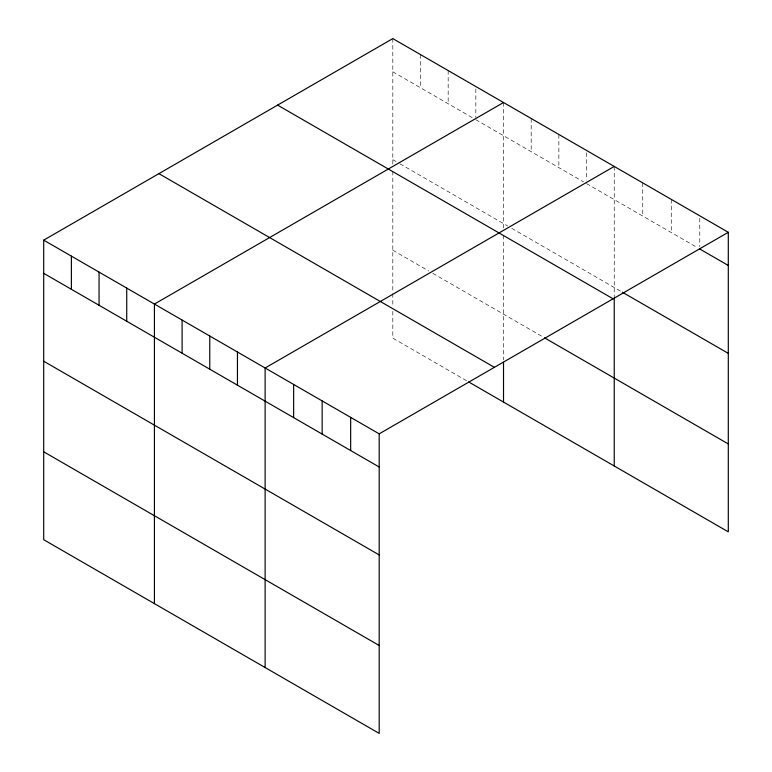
<?xml version="1.0" encoding="UTF-8"?>
<svg xmlns="http://www.w3.org/2000/svg" width="772" height="772" viewBox="0 0 772 772"><rect width="100%" height="100%" fill="white"/><g stroke="black" fill="none" stroke-linecap="round" stroke-linejoin="round"><path stroke-width="0.58" stroke-dasharray="3.86 2.9" d="M392.813 71.767L472.763 117.933M475.841 119.708L583.478 181.845M586.556 183.62L697.743 247.822M392.813 159.679L398.96 163.23M399.983 163.818L507.619 225.964M511.72 228.329L621.363 291.623M392.813 250.244L428.692 270.962M432.783 273.327L543.498 337.248M466.616 380.77L392.813 338.155L392.813 308.848M699.779 218.196L699.779 246.625M671.264 199.359L671.264 232.526M642.748 182.896L642.748 216.064M614.232 166.434L614.232 296.795M586.556 152.827L586.556 180.069M558.87 134.473L558.87 167.64M531.194 118.502L531.194 151.659M503.518 102.522L503.518 228.242M503.518 235.209L503.518 359.877M475.841 88.905L475.841 117.334M448.165 70.561L448.165 103.728M420.489 54.58L420.489 87.747M392.813 38.6L392.813 164.32M392.813 171.287L392.813 292.443M392.813 293.611L392.813 306.503"/><path stroke-width="1.16" d="M43.705 240.15L379.187 433.845L379.187 733.4L43.705 539.705L43.705 240.15L392.813 38.6L728.295 232.295L728.295 531.85L468.662 381.947M503.518 102.522L154.419 304.072L154.419 603.627M614.232 166.434L265.124 367.993L265.124 667.548M379.187 433.845L728.295 232.295M699.779 248.989L728.295 265.462M622.377 292.212L728.295 353.364M277.602 105.117L613.093 298.803M544.521 337.837L728.295 443.939M158.907 173.642L494.398 367.337M43.705 273.317L379.187 467.012M43.705 361.228L379.187 554.923M43.705 451.803L379.187 645.488M614.232 297.963L614.232 465.989M503.518 362.222L503.518 402.077M350.671 417.382L350.671 450.549M322.156 400.919L322.156 434.086M293.64 384.456L293.64 417.623M237.448 352.013L237.448 385.18M209.772 336.032L209.772 369.199M182.095 320.052L182.095 353.219M126.733 288.091L126.733 321.258M99.057 272.111L99.057 305.278M71.381 256.13L71.381 289.297"/></g></svg>
